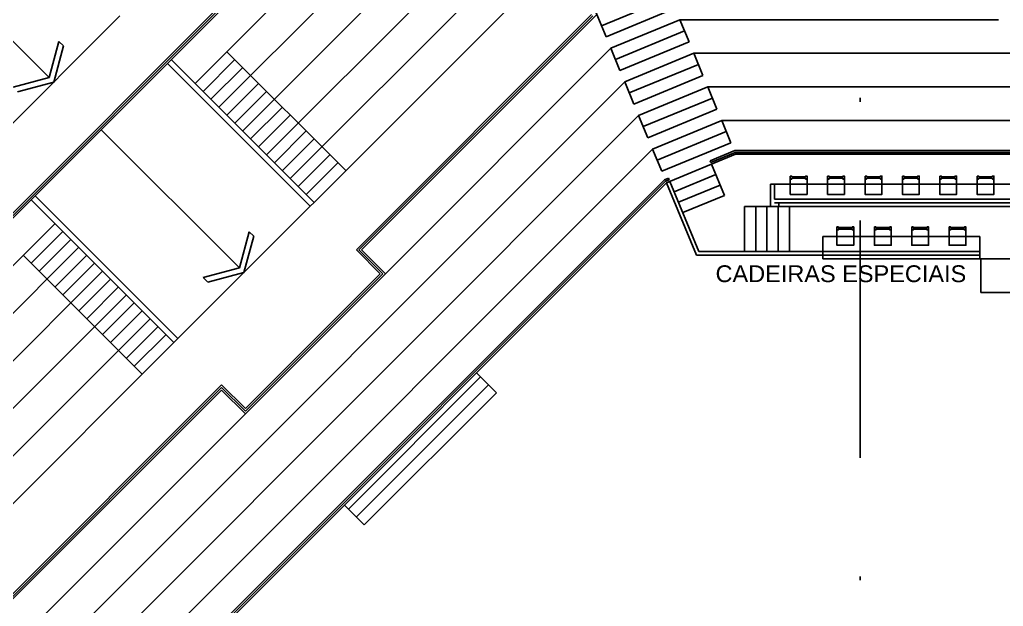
# Model space of a CAD drawing. Extents: x 964 to 1225, y -27 to 210.
# Drawn here: x 1061.19 to 1087.5, y 148.49 to 164.18 of the extents above; entities that cross this region are included whole.
import ezdxf

# ---------------------------------------------------------------- set-up
doc = ezdxf.new("R2010")
doc.units = 0
doc.header["$LTSCALE"] = 2
doc.linetypes.add('DASHDOT2', pattern=[12.7, 6.35, -3.175, 0, -3.175])
doc.linetypes.add('HIDDEN', pattern=[0.375, 0.25, -0.125])
for name, color, linetype in [('01', 1, 'CONTINUOUS'), ('ARQUIBANCADA-ARY', 2, 'CONTINUOUS'), ('ESQUADRIA-ARY', 2, 'CONTINUOUS'), ('INDIC-CORTE-TBS', 4, 'DASHDOT2'), ('MOBILIÁRIO-ARY', 7, 'CONTINUOUS'), ('RAMPA-INT-ARY', 7, 'CONTINUOUS'), ('TEXTO-PB-COR-ARY', 12, 'CONTINUOUS')]:
    doc.layers.add(name, color=color, linetype=linetype)
doc.styles.add('ARIAL', font='arial.ttf', dxfattribs={"height": 0.5})

msp = doc.modelspace()

# ---------------------------------------------------------------- linework, layer by layer
at = {"layer": '01', "linetype": 'Continuous', "ltscale": 3.5}
for p, q in [((1081.377, 159.377), (1081.377, 159.777)), ((1098.677, 159.377), (1081.377, 159.377)), ((1098.677, 159.277), (1081.377, 159.277)), ((1082.677, 157.977), (1086.877, 157.977)), ((1082.677, 157.877), (1086.877, 157.877))]:
    msp.add_line(p, q, dxfattribs=at)
at = {"layer": '01', "linetype": 'HIDDEN', "ltscale": 3.5}
msp.add_line((1081.492, 159.177), (1081.492, 159.277), dxfattribs=at)
at = {"layer": 'ARQUIBANCADA-ARY'}
for p, q in [((1053.092, 150.958), (1073.646, 171.512)), ((1065.879, 162.473), (1074.019, 170.612)), ((1066.516, 161.836), (1074.391, 169.712)), ((1067.152, 161.2), (1074.764, 168.812)), ((1067.789, 160.563), (1075.137, 167.912)), ((1068.425, 159.927), (1075.51, 167.012)), ((1069.061, 159.291), (1075.883, 166.112)), ((1076.261, 165.199), (1076.873, 163.721)), ((1078.598, 164.782), (1076.751, 164.016)), ((1078.721, 164.486), (1076.873, 163.721)), ((1070.334, 158.018), (1076.628, 164.312)), ((1078.849, 164.177), (1077.001, 163.412)), ((1078.849, 164.177), (1079.094, 163.586)), ((1078.849, 164.177), (1087.377, 164.177)), ((1078.971, 163.882), (1077.123, 163.116)), ((1079.094, 163.586), (1077.246, 162.821)), ((1066.728, 163.321), (1069.91, 160.139)), ((1070.97, 157.381), (1077.001, 163.412)), ((1077.001, 163.412), (1077.246, 162.821)), ((1079.221, 163.277), (1077.374, 162.512)), ((1079.221, 163.277), (1079.466, 162.686)), ((1079.221, 163.277), (1100.833, 163.277)), ((1065.137, 163.003), (1068.955, 159.185)), ((1065.243, 163.109), (1069.061, 159.291)), ((1066.94, 163.109), (1066.091, 162.26)), ((1079.344, 162.982), (1077.496, 162.216)), ((1067.152, 162.897), (1066.304, 162.048)), ((1079.466, 162.686), (1077.619, 161.921)), ((1062.092, 147.23), (1077.374, 162.512)), ((1067.576, 162.473), (1066.728, 161.624)), ((1077.374, 162.512), (1077.619, 161.921)), ((1079.594, 162.377), (1077.746, 161.612)), ((1079.594, 162.377), (1079.839, 161.786)), ((1079.594, 162.377), (1100.46, 162.377)), ((1067.788, 162.26), (1066.94, 161.412)), ((1079.717, 162.082), (1077.869, 161.316)), ((1062.992, 146.858), (1077.746, 161.612)), ((1068.213, 161.836), (1067.364, 160.988)), ((1068.425, 161.624), (1067.576, 160.776)), ((1077.746, 161.612), (1077.991, 161.021)), ((1079.839, 161.786), (1077.991, 161.021)), ((1079.967, 161.477), (1078.119, 160.712)), ((1079.967, 161.477), (1080.212, 160.886)), ((1079.967, 161.477), (1100.087, 161.477)), ((1068.849, 161.2), (1068.001, 160.351)), ((1080.09, 161.182), (1078.242, 160.416)), ((1069.061, 160.988), (1068.213, 160.139)), ((1080.212, 160.886), (1078.364, 160.121)), ((1063.892, 146.485), (1078.119, 160.712)), ((1069.486, 160.563), (1068.637, 159.715)), ((1078.119, 160.712), (1078.364, 160.121)), ((1080.34, 160.577), (1078.492, 159.812)), ((1080.34, 160.577), (1099.714, 160.577)), ((1069.698, 160.351), (1068.849, 159.503)), ((1079.693, 160.309), (1080.038, 159.478)), ((1079.808, 160.032), (1078.699, 159.573)), ((1064.792, 146.112), (1078.492, 159.812)), ((1078.492, 159.812), (1079.293, 157.877)), ((1078.584, 159.85), (1079.36, 157.977)), ((1079.923, 159.755), (1078.814, 159.296)), ((1080.038, 159.478), (1078.929, 159.019)), ((1061.495, 159.361), (1065.314, 155.543)), ((1061.601, 159.467), (1065.42, 155.649)), ((1068.955, 159.185), (1069.061, 159.291)), ((1080.577, 159.177), (1080.577, 157.977)), ((1080.577, 159.177), (1081.777, 159.177)), ((1080.877, 159.177), (1080.877, 157.977)), ((1081.177, 159.177), (1081.177, 157.977)), ((1081.477, 159.177), (1081.477, 157.977)), ((1081.777, 159.177), (1081.777, 157.977)), ((1053.992, 150.586), (1062.132, 158.725)), ((1061.495, 157.664), (1062.344, 158.513)), ((1061.707, 157.452), (1062.556, 158.301)), ((1054.892, 150.213), (1062.768, 158.089)), ((1070.193, 158.018), (1070.829, 157.381)), ((1070.263, 158.018), (1070.9, 157.381)), ((1070.334, 158.018), (1070.97, 157.381)), ((1079.36, 157.977), (1082.677, 157.977)), ((1061.283, 157.876), (1064.465, 154.694)), ((1062.132, 157.028), (1062.98, 157.876)), ((1062.344, 156.816), (1063.192, 157.664)), ((1079.293, 157.877), (1082.677, 157.877)), ((1086.877, 157.777), (1087.927, 157.777)), ((1086.898, 157.777), (1086.898, 156.877)), ((1055.792, 149.84), (1063.404, 157.452)), ((1070.97, 157.381), (1067.223, 153.634)), ((1070.9, 157.381), (1067.223, 153.704)), ((1070.829, 157.381), (1067.223, 153.775)), ((1062.768, 156.391), (1063.617, 157.24)), ((1062.98, 156.179), (1063.829, 157.028)), ((1056.692, 149.467), (1064.041, 156.816)), ((1063.404, 155.755), (1064.253, 156.604)), ((1063.617, 155.543), (1064.465, 156.391)), ((1057.592, 149.094), (1064.677, 156.179)), ((1064.041, 155.119), (1064.889, 155.967)), ((1058.492, 148.722), (1065.314, 155.543)), ((1064.253, 154.907), (1065.101, 155.755)), ((1065.314, 155.543), (1065.42, 155.649)), ((1065.314, 155.543), (1065.42, 155.649)), ((1060.292, 147.976), (1066.586, 154.27)), ((1066.586, 154.412), (1067.223, 153.775)), ((1066.586, 154.341), (1067.223, 153.704)), ((1066.586, 154.27), (1067.223, 153.634)), ((1061.192, 147.603), (1067.223, 153.634))]:
    msp.add_line(p, q, dxfattribs=at)
at = {"layer": 'ARQUIBANCADA-ARY', "ltscale": 3.5}
msp.add_line((1086.898, 156.877), (1088.392, 156.877), dxfattribs=at)
at = {"layer": 'ESQUADRIA-ARY'}
for p, q in [((1053.092, 151.1), (1073.504, 171.512)), ((1053.128, 151.064), (1073.54, 171.476)), ((1070.193, 158.018), (1076.487, 164.312)), ((1070.263, 158.018), (1076.522, 164.276)), ((1080.32, 160.677), (1079.655, 160.402)), ((1080.33, 160.627), (1079.674, 160.356)), ((1080.32, 160.677), (1099.734, 160.677)), ((1080.33, 160.627), (1099.724, 160.627)), ((1079.674, 160.356), (1079.655, 160.402)), ((1064.708, 146.169), (1078.435, 159.897)), ((1064.75, 146.14), (1078.464, 159.854)), ((1078.546, 159.942), (1078.435, 159.897)), ((1078.565, 159.896), (1078.464, 159.854)), ((1078.565, 159.896), (1078.546, 159.942)), ((1060.292, 148.118), (1066.586, 154.412)), ((1060.328, 148.082), (1066.586, 154.341))]:
    msp.add_line(p, q, dxfattribs=at)
at = {"layer": 'INDIC-CORTE-TBS', "ltscale": 0.5}
msp.add_line((1083.671, 62.858), (1083.671, 206.296), dxfattribs=at)
at = {"layer": 'MOBILIÁRIO-ARY'}
for p, q in [((1081.277, 159.777), (1081.277, 159.177)), ((1098.777, 159.777), (1081.277, 159.777)), ((1098.777, 159.177), (1081.277, 159.177)), ((1082.677, 157.777), (1082.677, 158.377)), ((1082.677, 158.377), (1086.877, 158.377)), ((1086.877, 157.777), (1086.877, 158.377)), ((1082.677, 157.777), (1086.877, 157.777)), ((1073.516, 154.624), (1069.981, 151.088)), ((1073.41, 154.73), (1073.94, 154.199)), ((1073.728, 154.412), (1070.193, 150.876)), ((1073.94, 154.199), (1070.405, 150.664)), ((1069.874, 151.194), (1070.405, 150.664))]:
    msp.add_line(p, q, dxfattribs=at)
for points in [[(1081.802, 159.992), (1081.842, 159.992), (1081.842, 159.977), (1082.212, 159.977), (1082.212, 159.992), (1082.252, 159.992), (1082.252, 159.502), (1081.802, 159.502)], [(1082.802, 159.992), (1082.842, 159.992), (1082.842, 159.977), (1083.212, 159.977), (1083.212, 159.992), (1083.252, 159.992), (1083.252, 159.502), (1082.802, 159.502)], [(1083.802, 159.992), (1083.842, 159.992), (1083.842, 159.977), (1084.212, 159.977), (1084.212, 159.992), (1084.252, 159.992), (1084.252, 159.502), (1083.802, 159.502)], [(1084.802, 159.992), (1084.842, 159.992), (1084.842, 159.977), (1085.212, 159.977), (1085.212, 159.992), (1085.252, 159.992), (1085.252, 159.502), (1084.802, 159.502)], [(1085.802, 159.992), (1085.842, 159.992), (1085.842, 159.977), (1086.212, 159.977), (1086.212, 159.992), (1086.252, 159.992), (1086.252, 159.502), (1085.802, 159.502)], [(1086.802, 159.992), (1086.842, 159.992), (1086.842, 159.977), (1087.212, 159.977), (1087.212, 159.992), (1087.252, 159.992), (1087.252, 159.502), (1086.802, 159.502)], [(1083.052, 158.632), (1083.092, 158.632), (1083.092, 158.616), (1083.462, 158.616), (1083.462, 158.632), (1083.502, 158.632), (1083.502, 158.142), (1083.052, 158.142)], [(1084.052, 158.632), (1084.092, 158.632), (1084.092, 158.616), (1084.462, 158.616), (1084.462, 158.632), (1084.502, 158.632), (1084.502, 158.142), (1084.052, 158.142)], [(1085.052, 158.632), (1085.092, 158.632), (1085.092, 158.616), (1085.462, 158.616), (1085.462, 158.632), (1085.502, 158.632), (1085.502, 158.142), (1085.052, 158.142)], [(1086.052, 158.632), (1086.092, 158.632), (1086.092, 158.616), (1086.462, 158.616), (1086.462, 158.632), (1086.502, 158.632), (1086.502, 158.142), (1086.052, 158.142)]]:
    msp.add_lwpolyline(points, close=True, dxfattribs=at)
for points in [[(1081.802, 159.912), (1081.842, 159.912), (1081.842, 159.936), (1082.212, 159.936), (1082.212, 159.912), (1082.252, 159.912)], [(1082.802, 159.912), (1082.842, 159.912), (1082.842, 159.936), (1083.212, 159.936), (1083.212, 159.912), (1083.252, 159.912)], [(1083.802, 159.912), (1083.842, 159.912), (1083.842, 159.936), (1084.212, 159.936), (1084.212, 159.912), (1084.252, 159.912)], [(1084.802, 159.912), (1084.842, 159.912), (1084.842, 159.936), (1085.212, 159.936), (1085.212, 159.912), (1085.252, 159.912)], [(1085.802, 159.912), (1085.842, 159.912), (1085.842, 159.936), (1086.212, 159.936), (1086.212, 159.912), (1086.252, 159.912)], [(1086.802, 159.912), (1086.842, 159.912), (1086.842, 159.936), (1087.212, 159.936), (1087.212, 159.912), (1087.252, 159.912)], [(1083.052, 158.552), (1083.092, 158.552), (1083.092, 158.576), (1083.462, 158.576), (1083.462, 158.552), (1083.502, 158.552)], [(1084.052, 158.552), (1084.092, 158.552), (1084.092, 158.576), (1084.462, 158.576), (1084.462, 158.552), (1084.502, 158.552)], [(1085.052, 158.552), (1085.092, 158.552), (1085.092, 158.576), (1085.462, 158.576), (1085.462, 158.552), (1085.502, 158.552)], [(1086.052, 158.552), (1086.092, 158.552), (1086.092, 158.576), (1086.462, 158.576), (1086.462, 158.552), (1086.502, 158.552)]]:
    msp.add_lwpolyline(points, dxfattribs=at)
at = {"layer": 'RAMPA-INT-ARY'}
for p, q in [((1058.172, 166.432), (1061.974, 162.63)), ((1063.864, 164.276), (1060.329, 160.74)), ((1061.974, 162.63), (1062.233, 163.596)), ((1062.096, 162.508), (1062.355, 163.474)), ((1062.355, 163.474), (1062.233, 163.596)), ((1061.974, 162.63), (1061.008, 162.372)), ((1062.096, 162.508), (1061.13, 162.249)), ((1063.369, 161.235), (1067.065, 157.539)), ((1068.955, 159.185), (1065.42, 155.649)), ((1067.065, 157.539), (1067.324, 158.505)), ((1067.446, 158.383), (1067.324, 158.505)), ((1067.187, 157.417), (1067.446, 158.383)), ((1067.065, 157.539), (1066.099, 157.28)), ((1067.187, 157.417), (1066.222, 157.158)), ((1066.222, 157.158), (1066.099, 157.28))]:
    msp.add_line(p, q, dxfattribs=at)

# ---------------------------------------------------------------- texts
at = {"layer": 'TEXTO-PB-COR-ARY', "style": 'ARIAL'}
msp.add_text('CADEIRAS ESPECIAIS', height=0.45, dxfattribs=at).set_placement((1079.803, 157.157))

doc.saveas('drawing.dxf')
